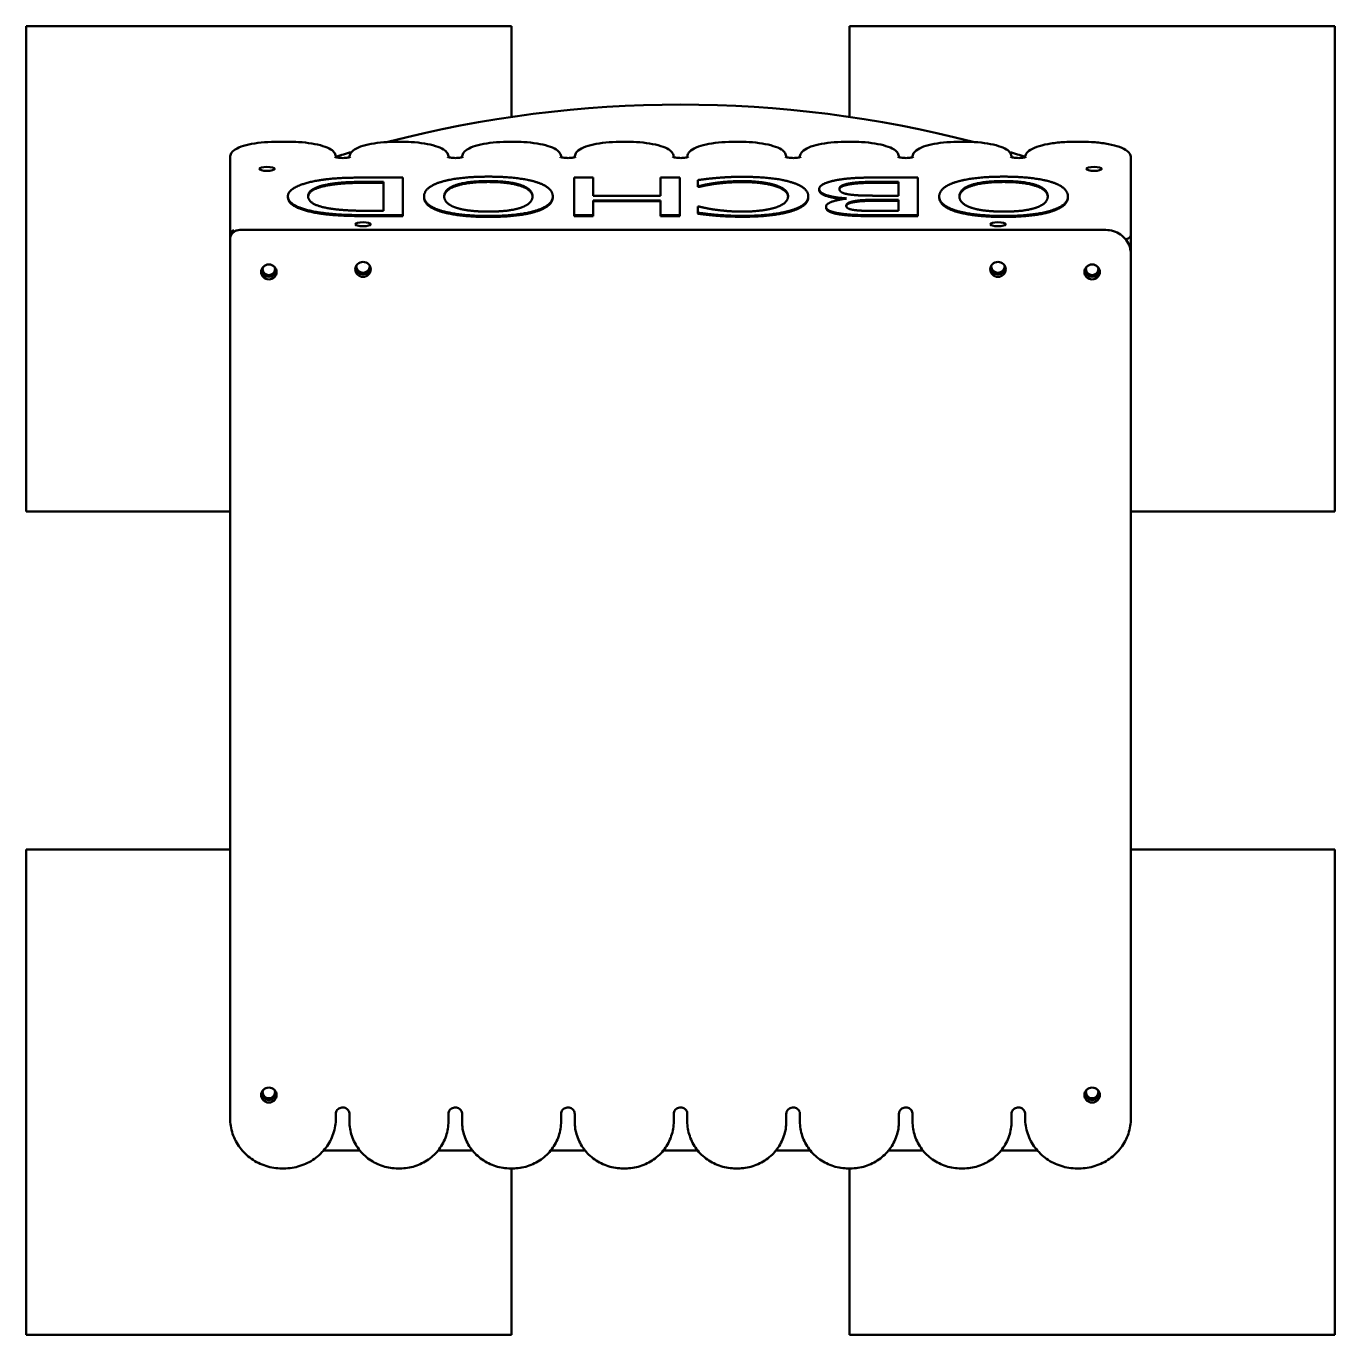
# Model space of a CAD drawing. Header units: millimetres. Extents: x 2296 to 3644, y 1426 to 2774.
import ezdxf

# ---------------------------------------------------------------- set-up
doc = ezdxf.new("R2010")
doc.units = ezdxf.units.MM
doc.header["$LTSCALE"] = 10
doc.layers.add('Viditelná (ISO)', color=7, linetype='Continuous', lineweight=50)

# ---------------------------------------------------------------- blocks, each defined once
blk = doc.blocks.new('VVZ-PD005')
at = {"layer": 'Viditelná (ISO)'}
for p, q in [((0, 0), (500, 0)), ((0, -500), (0, 0)), ((500, 0), (500, -93.5)), ((848, 0), (1348, 0)), ((848, -93.5), (848, 0)), ((1348, 0), (1348, -500)), ((269, -119), (260, -119)), ((385, -119), (383, -119)), ((501, -119), (499, -119)), ((617, -119), (615, -119)), ((733, -119), (731, -119)), ((849, -119), (847, -119)), ((965, -119), (963, -119)), ((1085.5, -119), (1081.5, -119)), ((210, -134.9), (210, -215.1)), ((319, -135), (319, -134.9)), ((333, -134.9), (333, -135)), ((435, -135), (435, -134.9)), ((449, -134.9), (449, -135)), ((551, -135), (551, -134.9)), ((565, -134.9), (565, -135)), ((667, -135), (667, -134.9)), ((681, -134.9), (681, -135)), ((783, -135), (783, -134.9)), ((797, -134.9), (797, -135)), ((899, -135), (899, -134.9)), ((913, -134.9), (913, -135)), ((1015, -135), (1015, -134.9)), ((1138, -212.5), (1138, -135.5)), ((352.8, -160.3), (368, -160.3)), ((368, -161.3), (352.8, -161.3)), ((387.9, -155.9), (353.4, -155.9)), ((368, -160.3), (368, -190.2)), ((387.9, -194.7), (387.9, -155.9)), ((564.3, -155.9), (564.3, -194.7)), ((584.2, -155.9), (564.3, -155.9)), ((584.2, -174.9), (584.2, -155.9)), ((653.3, -155.9), (653.3, -174.9)), ((673.2, -155.9), (653.3, -155.9)), ((673.2, -194.7), (673.2, -155.9)), ((691.8, -158.5), (691.8, -164.7)), ((709.2, -162.5), (709.2, -161.6)), ((918.6, -155.9), (875.6, -155.9)), ((882.5, -160.3), (898.7, -160.3)), ((898.7, -161.2), (882.5, -161.2)), ((898.7, -160.3), (898.7, -174.6)), ((918.6, -194.7), (918.6, -155.9)), ((311.3, -163.9), (311.3, -162.9)), ((653.3, -174.9), (584.2, -174.9)), ((691.8, -164.7), (693.3, -164.7)), ((691.8, -165.6), (691.8, -164.7)), ((693.3, -165.6), (691.8, -165.6)), ((693.3, -165.6), (693.3, -164.7)), ((816.9, -168.8), (816.9, -167.8)), ((848.5, -162.9), (848.5, -161.9)), ((898.7, -174.6), (876.1, -174.6)), ((269.6, -176.2), (269.6, -175.2)), ((409.8, -176.2), (409.8, -175.3)), ((542.4, -176.2), (542.4, -175.3)), ((584.2, -179.5), (653.3, -179.5)), ((584.2, -194.7), (584.2, -179.5)), ((653.3, -180.4), (584.2, -180.4)), ((653.3, -179.5), (653.3, -194.7)), ((691.8, -185.9), (691.8, -192.1)), ((693.4, -185.9), (691.8, -185.9)), ((805.6, -176.2), (805.6, -175.2)), ((823.9, -186.9), (823.9, -185.9)), ((845, -177.4), (845, -177.6)), ((876.1, -178.9), (898.7, -178.9)), ((898.7, -179.9), (876.1, -179.9)), ((898.7, -178.9), (898.7, -190.3)), ((940.5, -176.2), (940.5, -175.3)), ((1073.1, -176.2), (1073.1, -175.3)), ((368, -190.2), (352.8, -190.2)), ((353.8, -194.7), (387.9, -194.7)), ((387.9, -195.7), (353.8, -195.7)), ((387.9, -195.7), (387.9, -194.7)), ((427.8, -191.2), (427.8, -190.2)), ((524.4, -191.2), (524.4, -190.2)), ((564.3, -194.7), (584.2, -194.7)), ((564.3, -195.7), (564.3, -194.7)), ((584.2, -195.7), (564.3, -195.7)), ((584.2, -195.7), (584.2, -194.7)), ((653.3, -194.7), (673.2, -194.7)), ((653.3, -195.7), (653.3, -194.7)), ((673.2, -195.7), (653.3, -195.7)), ((673.2, -195.7), (673.2, -194.7)), ((691.8, -193.1), (691.8, -192.1)), ((711.7, -195.3), (711.7, -194.4)), ((839.5, -194.1), (839.5, -193.1)), ((878.9, -194.7), (918.6, -194.7)), ((918.6, -195.7), (878.9, -195.7)), ((898.7, -190.3), (879.6, -190.3)), ((918.6, -195.7), (918.6, -194.7)), ((958.5, -191.2), (958.5, -190.2)), ((1055.1, -191.2), (1055.1, -190.2)), ((210, -217), (210, -215.1)), ((1112, -209.9), (220, -209.9)), ((1138, -214.4), (1138, -212.5)), ((1138, -223.5), (1138, -214.4)), ((210, -217), (210, -219.7)), ((210, -219.7), (210, -220.2)), ((210, -220.2), (210, -1124.8)), ((1138, -223.5), (1138, -224.7)), ((1138, -235.1), (1138, -224.7)), ((1138, -235.1), (1138, -235.6)), ((1138, -1124.8), (1138, -235.6)), ((210, -500), (0, -500)), ((1348, -500), (1138, -500)), ((0, -848), (210, -848)), ((0, -1348), (0, -848)), ((1138, -848), (1348, -848)), ((1348, -848), (1348, -1348)), ((319, -1124.8), (319, -1120.4)), ((333, -1120.4), (333, -1128.1)), ((435, -1128.1), (435, -1120.4)), ((449, -1120.4), (449, -1128.1)), ((551, -1128.1), (551, -1120.4)), ((565, -1120.4), (565, -1128.1)), ((667, -1128.1), (667, -1120.4)), ((681, -1120.4), (681, -1128.1)), ((783, -1128.1), (783, -1120.4)), ((797, -1120.4), (797, -1128.1)), ((899, -1128.1), (899, -1120.4)), ((913, -1120.4), (913, -1128.1)), ((1015, -1128.1), (1015, -1120.4)), ((1029, -1120.4), (1029, -1124.8)), ((306.5, -1158), (343.6, -1158)), ((424.4, -1158), (459.6, -1158)), ((540.4, -1158), (575.6, -1158)), ((656.4, -1158), (691.6, -1158)), ((772.4, -1158), (807.6, -1158)), ((888.4, -1158), (923.6, -1158)), ((1004.4, -1158), (1041.5, -1158)), ((263.5, -1176.6), (265.5, -1176.6)), ((383, -1176.6), (385, -1176.6)), ((499, -1176.6), (501, -1176.6)), ((500, -1176.6), (500, -1348)), ((615, -1176.6), (617, -1176.6)), ((731, -1176.6), (733, -1176.6)), ((847, -1176.6), (849, -1176.6)), ((848, -1348), (848, -1176.6)), ((963, -1176.6), (965, -1176.6)), ((1082.5, -1176.6), (1084.5, -1176.6)), ((500, -1348), (0, -1348)), ((1348, -1348), (848, -1348))]:
    blk.add_line(p, q, dxfattribs=at)
for start, end in [(75.4548, 104.5452), (106.4055, 107.2079), (72.7892, 73.5945)]:
    blk.add_arc((674, -1280.8), 1200, start, end, dxfattribs=at)
for centre, major_axis, ratio in [((248, -147), (-8, 0), 0.258819), ((1100, -147), (-8, 0), 0.258819), ((347, -204), (-8, 0), 0.258819), ((1001, -204), (-8, 0), 0.258819), ((250, -253.2), (8, 0), 0.965926), ((347, -250.5), (8, 0), 0.965926), ((1001, -250.5), (8, 0), 0.965926), ((1098, -253.2), (8, 0), 0.965926), ((250, -1101), (8, 0), 0.965926), ((1098, -1101), (8, 0), 0.965926)]:
    blk.add_ellipse(centre, major_axis=major_axis, ratio=ratio, dxfattribs=at)
for centre, major_axis, ratio, start_param, end_param in [((214, -214.1), (-3.17, -3.17), 0.767327, 4.057891, 5.628687), ((214, -216), (-3.17, -3.17), 0.767327, 5.628687, 5.895442), ((250, -250.6), (-8, 0), 0.965926, 0.168261, 2.973332), ((250, -250.6), (6.5, 0), 0.965926, 2.710026, 6.714752), ((250, -250.1), (-6.5, 0), 0.965926, 0.041235, 3.100358), ((347, -247.9), (-8, 0), 0.965926, 0.168261, 2.973332), ((347, -247.9), (7, 0), 0.965926, 2.931593, 6.493185), ((347, -247.2), (-7, 0), 0.965926, 0.057449, 3.084143), ((1001, -247.9), (-8, 0), 0.965926, 0.168261, 2.973332), ((1001, -247.9), (7, 0), 0.965926, 2.931593, 6.493185), ((1001, -247.2), (-7, 0), 0.965926, 0.057449, 3.084143), ((1098, -250.6), (-8, 0), 0.965926, 0.168261, 2.973332), ((1098, -250.6), (6.5, 0), 0.965926, 2.710026, 6.714752), ((1098, -250.1), (-6.5, 0), 0.965926, 0.041235, 3.100358), ((250, -1098.4), (-8, 0), 0.965926, 0.168261, 2.973332), ((250, -1098.5), (6.5, 0), 0.965926, 2.690118, 6.73466), ((250, -1097.9), (-6.5, 0), 0.965926, 0.041235, 3.100358), ((1098, -1098.4), (-8, 0), 0.965926, 0.168261, 2.973332), ((1098, -1098.5), (6.5, 0), 0.965926, 2.690118, 6.73466), ((1098, -1097.9), (-6.5, 0), 0.965926, 0.041235, 3.100358)]:
    blk.add_ellipse(centre, major_axis=major_axis, ratio=ratio, start_param=start_param, end_param=end_param, dxfattribs=at)
for points, degree, knots in [([(260, -119), (255.1, -119), (250.1, -119.2), (240.8, -120), (236.3, -120.5), (228.2, -122.1), (224.5, -123), (218.3, -125.2), (215.8, -126.4), (212.7, -128.9), (211.8, -129.8), (210.5, -132), (210, -133.4), (210, -134.9)], 3, [4.712389, 4.712389, 4.712389, 4.712389, 5.026548, 5.026548, 5.340708, 5.340708, 5.654867, 5.654867, 5.969026, 5.969026, 6.126106, 6.126106, 6.283185, 6.283185, 6.283185, 6.283185]), ([(319, -134.9), (319, -133.4), (318.5, -132), (316.9, -129.3), (315.5, -128.1), (311.7, -125.6), (308.9, -124.5), (302.3, -122.4), (298.4, -121.5), (290, -120.2), (285.4, -119.7), (276.8, -119.1), (272.9, -119), (269, -119)], 3, [3.141593, 3.141593, 3.141593, 3.141593, 3.299548, 3.299548, 3.5207, 3.5207, 3.834859, 3.834859, 4.149018, 4.149018, 4.463177, 4.463177, 4.712389, 4.712389, 4.712389, 4.712389]), ([(383, -119), (378.1, -119), (373.1, -119.2), (363.8, -120), (359.3, -120.5), (351.2, -122.1), (347.5, -123), (341.3, -125.2), (338.8, -126.4), (335.7, -128.9), (334.8, -129.8), (333.5, -132), (333, -133.4), (333, -134.9)], 3, [4.712389, 4.712389, 4.712389, 4.712389, 5.026548, 5.026548, 5.340708, 5.340708, 5.654867, 5.654867, 5.969026, 5.969026, 6.126106, 6.126106, 6.283185, 6.283185, 6.283185, 6.283185]), ([(435, -134.9), (435, -133.4), (434.5, -132), (432.9, -129.3), (431.5, -128.1), (427.7, -125.6), (424.9, -124.5), (418.3, -122.4), (414.4, -121.5), (406, -120.2), (401.4, -119.7), (392.8, -119.1), (388.9, -119), (385, -119)], 3, [3.141593, 3.141593, 3.141593, 3.141593, 3.299548, 3.299548, 3.5207, 3.5207, 3.834859, 3.834859, 4.149018, 4.149018, 4.463177, 4.463177, 4.712389, 4.712389, 4.712389, 4.712389]), ([(499, -119), (494.1, -119), (489.1, -119.2), (479.8, -120), (475.3, -120.5), (467.2, -122.1), (463.5, -123), (457.3, -125.2), (454.8, -126.4), (451.7, -128.9), (450.8, -129.8), (449.5, -132), (449, -133.4), (449, -134.9)], 3, [4.712389, 4.712389, 4.712389, 4.712389, 5.026548, 5.026548, 5.340708, 5.340708, 5.654867, 5.654867, 5.969026, 5.969026, 6.126106, 6.126106, 6.283185, 6.283185, 6.283185, 6.283185]), ([(551, -134.9), (551, -133.4), (550.5, -132), (548.9, -129.3), (547.5, -128.1), (543.7, -125.6), (540.9, -124.5), (534.3, -122.4), (530.4, -121.5), (522, -120.2), (517.4, -119.7), (508.8, -119.1), (504.9, -119), (501, -119)], 3, [3.141593, 3.141593, 3.141593, 3.141593, 3.299548, 3.299548, 3.5207, 3.5207, 3.834859, 3.834859, 4.149018, 4.149018, 4.463177, 4.463177, 4.712389, 4.712389, 4.712389, 4.712389]), ([(615, -119), (610.1, -119), (605.1, -119.2), (595.8, -120), (591.3, -120.5), (583.2, -122.1), (579.5, -123), (573.3, -125.2), (570.8, -126.4), (567.7, -128.9), (566.8, -129.8), (565.5, -132), (565, -133.4), (565, -134.9)], 3, [4.712389, 4.712389, 4.712389, 4.712389, 5.026548, 5.026548, 5.340708, 5.340708, 5.654867, 5.654867, 5.969026, 5.969026, 6.126106, 6.126106, 6.283185, 6.283185, 6.283185, 6.283185]), ([(667, -134.9), (667, -133.4), (666.5, -132), (664.9, -129.3), (663.5, -128.1), (659.7, -125.6), (656.9, -124.5), (650.3, -122.4), (646.4, -121.5), (638, -120.2), (633.4, -119.7), (624.8, -119.1), (620.9, -119), (617, -119)], 3, [3.141593, 3.141593, 3.141593, 3.141593, 3.299548, 3.299548, 3.5207, 3.5207, 3.834859, 3.834859, 4.149018, 4.149018, 4.463177, 4.463177, 4.712389, 4.712389, 4.712389, 4.712389]), ([(731, -119), (726.1, -119), (721.1, -119.2), (711.8, -120), (707.3, -120.5), (699.2, -122.1), (695.5, -123), (689.3, -125.2), (686.8, -126.4), (683.7, -128.9), (682.8, -129.8), (681.5, -132), (681, -133.4), (681, -134.9)], 3, [4.712389, 4.712389, 4.712389, 4.712389, 5.026548, 5.026548, 5.340708, 5.340708, 5.654867, 5.654867, 5.969026, 5.969026, 6.126106, 6.126106, 6.283185, 6.283185, 6.283185, 6.283185]), ([(783, -134.9), (783, -133.4), (782.5, -132), (780.9, -129.3), (779.5, -128.1), (775.7, -125.6), (772.9, -124.5), (766.3, -122.4), (762.4, -121.5), (754, -120.2), (749.4, -119.7), (740.8, -119.1), (736.9, -119), (733, -119)], 3, [3.141593, 3.141593, 3.141593, 3.141593, 3.299548, 3.299548, 3.5207, 3.5207, 3.834859, 3.834859, 4.149018, 4.149018, 4.463177, 4.463177, 4.712389, 4.712389, 4.712389, 4.712389]), ([(847, -119), (842.1, -119), (837.1, -119.2), (827.8, -120), (823.3, -120.5), (815.2, -122.1), (811.5, -123), (805.3, -125.2), (802.8, -126.4), (799.7, -128.9), (798.8, -129.8), (797.5, -132), (797, -133.4), (797, -134.9)], 3, [4.712389, 4.712389, 4.712389, 4.712389, 5.026548, 5.026548, 5.340708, 5.340708, 5.654867, 5.654867, 5.969026, 5.969026, 6.126106, 6.126106, 6.283185, 6.283185, 6.283185, 6.283185]), ([(899, -134.9), (899, -133.4), (898.5, -132), (896.9, -129.3), (895.5, -128.1), (891.7, -125.6), (888.9, -124.5), (882.3, -122.4), (878.4, -121.5), (870, -120.2), (865.4, -119.7), (856.8, -119.1), (852.9, -119), (849, -119)], 3, [3.141593, 3.141593, 3.141593, 3.141593, 3.299548, 3.299548, 3.5207, 3.5207, 3.834859, 3.834859, 4.149018, 4.149018, 4.463177, 4.463177, 4.712389, 4.712389, 4.712389, 4.712389]), ([(963, -119), (958.1, -119), (953.1, -119.2), (943.8, -120), (939.3, -120.5), (931.2, -122.1), (927.5, -123), (921.3, -125.2), (918.8, -126.4), (915.7, -128.9), (914.8, -129.8), (913.5, -132), (913, -133.4), (913, -134.9)], 3, [4.712389, 4.712389, 4.712389, 4.712389, 5.026548, 5.026548, 5.340708, 5.340708, 5.654867, 5.654867, 5.969026, 5.969026, 6.126106, 6.126106, 6.283185, 6.283185, 6.283185, 6.283185]), ([(1015, -134.9), (1015, -133.4), (1014.5, -132), (1012.9, -129.3), (1011.5, -128.1), (1007.7, -125.6), (1004.9, -124.5), (998.3, -122.4), (994.4, -121.5), (986, -120.2), (981.4, -119.7), (972.8, -119.1), (968.9, -119), (965, -119)], 3, [3.141593, 3.141593, 3.141593, 3.141593, 3.299548, 3.299548, 3.5207, 3.5207, 3.834859, 3.834859, 4.149018, 4.149018, 4.463177, 4.463177, 4.712389, 4.712389, 4.712389, 4.712389]), ([(1081.5, -119), (1076.3, -119), (1071.1, -119.2), (1061.2, -120), (1056.5, -120.6), (1048, -122.2), (1044.2, -123.2), (1037.7, -125.5), (1035, -126.8), (1031.8, -129.4), (1030.9, -130.3), (1029.6, -132.5), (1029.1, -133.7), (1029, -135)], 3, [4.712389, 4.712389, 4.712389, 4.712389, 5.026548, 5.026548, 5.340708, 5.340708, 5.654867, 5.654867, 5.969026, 5.969026, 6.126106, 6.126106, 6.265277, 6.265277, 6.265277, 6.265277]), ([(1138, -135.5), (1138, -134), (1137.5, -132.6), (1135.7, -129.7), (1134.2, -128.5), (1130.1, -125.9), (1127.1, -124.6), (1120.1, -122.5), (1116.1, -121.6), (1107.1, -120.2), (1102.3, -119.6), (1093.4, -119.1), (1089.4, -119), (1085.5, -119)], 3, [3.141593, 3.141593, 3.141593, 3.141593, 3.302997, 3.302997, 3.531474, 3.531474, 3.845634, 3.845634, 4.159793, 4.159793, 4.473952, 4.473952, 4.712389, 4.712389, 4.712389, 4.712389]), ([(334, -134.6), (334, -134.6), (334, -134.6), (334, -134.7), (333.9, -134.7), (333.6, -134.8), (333.3, -134.9), (332.5, -135.2), (332, -135.3), (330.7, -135.5), (329.9, -135.6), (328.2, -135.7), (327.3, -135.8), (325.4, -135.8), (324.4, -135.8), (322.6, -135.6), (321.7, -135.5), (320.2, -135.3), (319.6, -135.2), (318.6, -134.9), (318.3, -134.8), (318, -134.7), (318, -134.6), (318, -134.6)], 3, [3.539244, 3.539244, 3.539244, 3.539244, 3.575944, 3.575944, 3.71583, 3.71583, 3.898205, 3.898205, 4.127549, 4.127549, 4.392921, 4.392921, 4.677913, 4.677913, 4.969481, 4.969481, 5.256923, 5.256923, 5.52648, 5.52648, 5.755844, 5.755844, 5.885534, 5.885534, 5.885534, 5.885534]), ([(450, -134.6), (450, -134.6), (450, -134.6), (450, -134.7), (449.9, -134.7), (449.6, -134.8), (449.3, -134.9), (448.5, -135.2), (448, -135.3), (446.7, -135.5), (445.9, -135.6), (444.2, -135.7), (443.3, -135.8), (441.4, -135.8), (440.4, -135.8), (438.6, -135.6), (437.7, -135.5), (436.2, -135.3), (435.6, -135.2), (434.6, -134.9), (434.3, -134.8), (434, -134.7), (434, -134.6), (434, -134.6)], 3, [3.539244, 3.539244, 3.539244, 3.539244, 3.575944, 3.575944, 3.71583, 3.71583, 3.898205, 3.898205, 4.127549, 4.127549, 4.392921, 4.392921, 4.677913, 4.677913, 4.969481, 4.969481, 5.256923, 5.256923, 5.52648, 5.52648, 5.755844, 5.755844, 5.885534, 5.885534, 5.885534, 5.885534]), ([(566, -134.6), (566, -134.6), (566, -134.6), (566, -134.7), (565.9, -134.7), (565.6, -134.8), (565.3, -134.9), (564.5, -135.2), (564, -135.3), (562.7, -135.5), (561.9, -135.6), (560.2, -135.7), (559.3, -135.8), (557.4, -135.8), (556.4, -135.8), (554.6, -135.6), (553.7, -135.5), (552.2, -135.3), (551.6, -135.2), (550.6, -134.9), (550.3, -134.8), (550, -134.7), (550, -134.6), (550, -134.6)], 3, [3.539244, 3.539244, 3.539244, 3.539244, 3.575944, 3.575944, 3.71583, 3.71583, 3.898205, 3.898205, 4.127549, 4.127549, 4.392921, 4.392921, 4.677913, 4.677913, 4.969481, 4.969481, 5.256923, 5.256923, 5.52648, 5.52648, 5.755844, 5.755844, 5.885534, 5.885534, 5.885534, 5.885534]), ([(682, -134.6), (682, -134.6), (682, -134.6), (682, -134.7), (681.9, -134.7), (681.6, -134.8), (681.3, -134.9), (680.5, -135.2), (680, -135.3), (678.7, -135.5), (677.9, -135.6), (676.2, -135.7), (675.3, -135.8), (673.4, -135.8), (672.4, -135.8), (670.6, -135.6), (669.7, -135.5), (668.2, -135.3), (667.6, -135.2), (666.6, -134.9), (666.3, -134.8), (666, -134.7), (666, -134.6), (666, -134.6)], 3, [3.539244, 3.539244, 3.539244, 3.539244, 3.575944, 3.575944, 3.71583, 3.71583, 3.898205, 3.898205, 4.127549, 4.127549, 4.392921, 4.392921, 4.677913, 4.677913, 4.969481, 4.969481, 5.256923, 5.256923, 5.52648, 5.52648, 5.755844, 5.755844, 5.885534, 5.885534, 5.885534, 5.885534]), ([(798, -134.6), (798, -134.6), (798, -134.6), (798, -134.7), (797.9, -134.7), (797.6, -134.8), (797.3, -134.9), (796.5, -135.2), (796, -135.3), (794.7, -135.5), (793.9, -135.6), (792.2, -135.7), (791.3, -135.8), (789.4, -135.8), (788.4, -135.8), (786.6, -135.6), (785.7, -135.5), (784.2, -135.3), (783.6, -135.2), (782.6, -134.9), (782.3, -134.8), (782, -134.7), (782, -134.6), (782, -134.6)], 3, [3.539244, 3.539244, 3.539244, 3.539244, 3.575944, 3.575944, 3.71583, 3.71583, 3.898205, 3.898205, 4.127549, 4.127549, 4.392921, 4.392921, 4.677913, 4.677913, 4.969481, 4.969481, 5.256923, 5.256923, 5.52648, 5.52648, 5.755844, 5.755844, 5.885534, 5.885534, 5.885534, 5.885534]), ([(914, -134.6), (914, -134.6), (914, -134.6), (914, -134.7), (913.9, -134.7), (913.6, -134.8), (913.3, -134.9), (912.5, -135.2), (912, -135.3), (910.7, -135.5), (909.9, -135.6), (908.2, -135.7), (907.3, -135.8), (905.4, -135.8), (904.4, -135.8), (902.6, -135.6), (901.7, -135.5), (900.2, -135.3), (899.6, -135.2), (898.6, -134.9), (898.3, -134.8), (898, -134.7), (898, -134.6), (898, -134.6)], 3, [3.539244, 3.539244, 3.539244, 3.539244, 3.575944, 3.575944, 3.71583, 3.71583, 3.898205, 3.898205, 4.127549, 4.127549, 4.392921, 4.392921, 4.677913, 4.677913, 4.969481, 4.969481, 5.256923, 5.256923, 5.52648, 5.52648, 5.755844, 5.755844, 5.885534, 5.885534, 5.885534, 5.885534]), ([(1030, -134.6), (1030, -134.6), (1030, -134.6), (1030, -134.7), (1029.9, -134.7), (1029.6, -134.8), (1029.3, -134.9), (1028.5, -135.2), (1028, -135.3), (1026.7, -135.5), (1025.9, -135.6), (1024.2, -135.7), (1023.3, -135.8), (1021.4, -135.8), (1020.4, -135.8), (1018.6, -135.6), (1017.7, -135.5), (1016.2, -135.3), (1015.6, -135.2), (1014.6, -134.9), (1014.3, -134.8), (1014, -134.7), (1014, -134.6), (1014, -134.6)], 3, [3.539244, 3.539244, 3.539244, 3.539244, 3.575944, 3.575944, 3.71583, 3.71583, 3.898205, 3.898205, 4.127549, 4.127549, 4.392921, 4.392921, 4.677913, 4.677913, 4.969481, 4.969481, 5.256923, 5.256923, 5.52648, 5.52648, 5.755844, 5.755844, 5.885534, 5.885534, 5.885534, 5.885534]), ([(476.1, -160.5), (455.3, -160.5), (431, -168.5), (430.6, -175.8)], 2, [0, 0, 0, 1, 1.967901, 1.967901, 1.967901]), ([(521.6, -175.8), (521.2, -168.5), (496.8, -160.5), (476.1, -160.5)], 2, [0.032165, 0.032165, 0.032165, 1, 2, 2, 2]), ([(1006.8, -160.5), (986, -160.5), (961.7, -168.5), (961.3, -175.8)], 2, [0, 0, 0, 1, 1.967901, 1.967901, 1.967901]), ([(1052.3, -175.8), (1051.9, -168.5), (1027.6, -160.5), (1006.8, -160.5)], 2, [0.032165, 0.032165, 0.032165, 1, 2, 2, 2]), ([(311.3, -163.9), (300.9, -165.7), (290.7, -171.6), (290.5, -175.8)], 2, [0, 0, 0, 1, 1.944669, 1.944669, 1.944669]), ([(784.8, -175.7), (784.6, -172), (777.4, -166.5), (770.9, -164.5)], 2, [0.062108, 0.062108, 0.062108, 1, 2, 2, 2]), ([(841.4, -178.1), (830.6, -177.1), (816.9, -172.5), (816.9, -168.8)], 2, [0.136157, 0.136157, 0.136157, 1, 2, 2, 2]), ([(848.5, -162.9), (842.9, -163.9), (838, -166.3), (837.7, -168.1)], 2, [0, 0, 0, 1, 1.886016, 1.886016, 1.886016]), ([(853.1, -181.2), (848.5, -181.9), (845, -184.2), (844.8, -185.6)], 2, [0, 0, 0, 1, 1.847049, 1.847049, 1.847049]), ([(220, -209.9), (219, -209.9), (217.9, -210), (216, -210.6), (215, -211.1), (213.3, -212.3), (212.6, -213), (211.3, -214.7), (210.8, -215.6), (210.2, -217.6), (210, -218.6), (210, -219.7)], 3, [1.570796, 1.570796, 1.570796, 1.570796, 1.884956, 1.884956, 2.199115, 2.199115, 2.513274, 2.513274, 2.827433, 2.827433, 3.141593, 3.141593, 3.141593, 3.141593]), ([(1138, -235.1), (1138, -232.5), (1137.6, -229.8), (1135.9, -224.7), (1134.6, -222.4), (1131.4, -218.1), (1129.4, -216.2), (1125, -213.1), (1122.6, -211.9), (1117.4, -210.3), (1114.7, -209.9), (1112, -209.9)], 3, [0, 0, 0, 0, 0.314159, 0.314159, 0.628319, 0.628319, 0.942478, 0.942478, 1.256637, 1.256637, 1.570796, 1.570796, 1.570796, 1.570796]), ([(1132.5, -219.6), (1133.1, -219.5), (1133.6, -219.3), (1134.8, -218.9), (1135.5, -218.6), (1136.4, -217.9), (1136.7, -217.7), (1137.3, -217), (1137.6, -216.4), (1137.9, -215.3), (1138, -214.9), (1138, -214.4)], 3, [2.2368422, 2.2368422, 2.2368422, 2.2368422, 2.5132741, 2.5132741, 2.8274334, 2.8274334, 2.9258445, 2.9258445, 3.0637679, 3.0637679, 3.1415927, 3.1415927, 3.1415927, 3.1415927]), ([(319, -1120.4), (319, -1119.7), (319.1, -1119), (319.6, -1117.6), (320, -1116.9), (320.9, -1115.8), (321.5, -1115.3), (322.7, -1114.5), (323.4, -1114.2), (324.8, -1113.9), (325.6, -1113.8), (327, -1113.8), (327.8, -1114), (329.1, -1114.5), (329.8, -1114.8), (330.9, -1115.7), (331.4, -1116.2), (332.2, -1117.3), (332.6, -1118), (332.9, -1119.2), (333, -1119.8), (333, -1120.4)], 3, [3.141593, 3.141593, 3.141593, 3.141593, 3.479172, 3.479172, 3.811942, 3.811942, 4.134412, 4.134412, 4.44759, 4.44759, 4.755259, 4.755259, 5.061497, 5.061497, 5.370253, 5.370253, 5.685449, 5.685449, 6.010285, 6.010285, 6.283185, 6.283185, 6.283185, 6.283185]), ([(435, -1120.4), (435, -1119.7), (435.1, -1119), (435.6, -1117.6), (436, -1116.9), (436.9, -1115.8), (437.5, -1115.3), (438.7, -1114.5), (439.4, -1114.2), (440.8, -1113.9), (441.6, -1113.8), (443, -1113.8), (443.8, -1114), (445.1, -1114.5), (445.8, -1114.8), (446.9, -1115.7), (447.4, -1116.2), (448.2, -1117.3), (448.6, -1118), (448.9, -1119.2), (449, -1119.8), (449, -1120.4)], 3, [3.141593, 3.141593, 3.141593, 3.141593, 3.479172, 3.479172, 3.811942, 3.811942, 4.134412, 4.134412, 4.44759, 4.44759, 4.755259, 4.755259, 5.061497, 5.061497, 5.370253, 5.370253, 5.685449, 5.685449, 6.010285, 6.010285, 6.283185, 6.283185, 6.283185, 6.283185]), ([(551, -1120.4), (551, -1119.7), (551.1, -1119), (551.6, -1117.6), (552, -1116.9), (552.9, -1115.8), (553.5, -1115.3), (554.7, -1114.5), (555.4, -1114.2), (556.8, -1113.9), (557.6, -1113.8), (559, -1113.8), (559.8, -1114), (561.1, -1114.5), (561.8, -1114.8), (562.9, -1115.7), (563.4, -1116.2), (564.2, -1117.3), (564.6, -1118), (564.9, -1119.2), (565, -1119.8), (565, -1120.4)], 3, [3.141593, 3.141593, 3.141593, 3.141593, 3.479172, 3.479172, 3.811942, 3.811942, 4.134412, 4.134412, 4.44759, 4.44759, 4.755259, 4.755259, 5.061497, 5.061497, 5.370253, 5.370253, 5.685449, 5.685449, 6.010285, 6.010285, 6.283185, 6.283185, 6.283185, 6.283185]), ([(667, -1120.4), (667, -1119.7), (667.1, -1119), (667.6, -1117.6), (668, -1116.9), (668.9, -1115.8), (669.5, -1115.3), (670.7, -1114.5), (671.4, -1114.2), (672.8, -1113.9), (673.6, -1113.8), (675, -1113.8), (675.8, -1114), (677.1, -1114.5), (677.8, -1114.8), (678.9, -1115.7), (679.4, -1116.2), (680.2, -1117.3), (680.6, -1118), (680.9, -1119.2), (681, -1119.8), (681, -1120.4)], 3, [3.141593, 3.141593, 3.141593, 3.141593, 3.479172, 3.479172, 3.811942, 3.811942, 4.134412, 4.134412, 4.44759, 4.44759, 4.755259, 4.755259, 5.061497, 5.061497, 5.370253, 5.370253, 5.685449, 5.685449, 6.010285, 6.010285, 6.283185, 6.283185, 6.283185, 6.283185]), ([(783, -1120.4), (783, -1119.7), (783.1, -1119), (783.6, -1117.6), (784, -1116.9), (784.9, -1115.8), (785.5, -1115.3), (786.7, -1114.5), (787.4, -1114.2), (788.8, -1113.9), (789.6, -1113.8), (791, -1113.8), (791.8, -1114), (793.1, -1114.5), (793.8, -1114.8), (794.9, -1115.7), (795.4, -1116.2), (796.2, -1117.3), (796.6, -1118), (796.9, -1119.2), (797, -1119.8), (797, -1120.4)], 3, [3.141593, 3.141593, 3.141593, 3.141593, 3.479172, 3.479172, 3.811942, 3.811942, 4.134412, 4.134412, 4.44759, 4.44759, 4.755259, 4.755259, 5.061497, 5.061497, 5.370253, 5.370253, 5.685449, 5.685449, 6.010285, 6.010285, 6.283185, 6.283185, 6.283185, 6.283185]), ([(899, -1120.4), (899, -1119.7), (899.1, -1119), (899.6, -1117.6), (900, -1116.9), (900.9, -1115.8), (901.5, -1115.3), (902.7, -1114.5), (903.4, -1114.2), (904.8, -1113.9), (905.6, -1113.8), (907, -1113.8), (907.8, -1114), (909.1, -1114.5), (909.8, -1114.8), (910.9, -1115.7), (911.4, -1116.2), (912.2, -1117.3), (912.6, -1118), (912.9, -1119.2), (913, -1119.8), (913, -1120.4)], 3, [3.141593, 3.141593, 3.141593, 3.141593, 3.479172, 3.479172, 3.811942, 3.811942, 4.134412, 4.134412, 4.44759, 4.44759, 4.755259, 4.755259, 5.061497, 5.061497, 5.370253, 5.370253, 5.685449, 5.685449, 6.010285, 6.010285, 6.283185, 6.283185, 6.283185, 6.283185]), ([(1015, -1120.4), (1015, -1119.7), (1015.1, -1119), (1015.6, -1117.6), (1016, -1116.9), (1016.9, -1115.8), (1017.5, -1115.3), (1018.7, -1114.5), (1019.4, -1114.2), (1020.8, -1113.9), (1021.6, -1113.8), (1023, -1113.8), (1023.8, -1114), (1025.1, -1114.5), (1025.8, -1114.8), (1026.9, -1115.7), (1027.4, -1116.2), (1028.2, -1117.3), (1028.6, -1118), (1028.9, -1119.2), (1029, -1119.8), (1029, -1120.4)], 3, [3.141593, 3.141593, 3.141593, 3.141593, 3.479172, 3.479172, 3.811942, 3.811942, 4.134412, 4.134412, 4.44759, 4.44759, 4.755259, 4.755259, 5.061497, 5.061497, 5.370253, 5.370253, 5.685449, 5.685449, 6.010285, 6.010285, 6.283185, 6.283185, 6.283185, 6.283185]), ([(210, -1124.8), (210, -1130.2), (210.9, -1135.6), (214.4, -1146), (217, -1150.9), (223.6, -1159.7), (227.6, -1163.5), (236.6, -1169.9), (241.7, -1172.4), (252.3, -1175.7), (257.9, -1176.6), (263.5, -1176.6)], 3, [3.141593, 3.141593, 3.141593, 3.141593, 3.455752, 3.455752, 3.769911, 3.769911, 4.08407, 4.08407, 4.39823, 4.39823, 4.712389, 4.712389, 4.712389, 4.712389]), ([(265.5, -1176.6), (271.1, -1176.6), (276.7, -1175.7), (287.3, -1172.4), (292.4, -1169.9), (301.4, -1163.5), (305.4, -1159.7), (312, -1150.9), (314.6, -1146), (318.1, -1135.6), (319, -1130.2), (319, -1124.8)], 3, [4.712389, 4.712389, 4.712389, 4.712389, 5.026548, 5.026548, 5.340708, 5.340708, 5.654867, 5.654867, 5.969026, 5.969026, 6.283185, 6.283185, 6.283185, 6.283185]), ([(333, -1128.1), (333, -1133.2), (333.8, -1138.3), (337.1, -1148), (339.5, -1152.6), (345.7, -1160.8), (349.4, -1164.4), (357.9, -1170.3), (362.6, -1172.7), (372.6, -1175.8), (377.8, -1176.6), (383, -1176.6)], 3, [3.141593, 3.141593, 3.141593, 3.141593, 3.455752, 3.455752, 3.769911, 3.769911, 4.08407, 4.08407, 4.39823, 4.39823, 4.712389, 4.712389, 4.712389, 4.712389]), ([(385, -1176.6), (390.2, -1176.6), (395.4, -1175.8), (405.4, -1172.7), (410.1, -1170.3), (418.6, -1164.4), (422.3, -1160.8), (428.5, -1152.6), (430.9, -1148), (434.2, -1138.3), (435, -1133.2), (435, -1128.1)], 3, [4.712389, 4.712389, 4.712389, 4.712389, 5.026548, 5.026548, 5.340708, 5.340708, 5.654867, 5.654867, 5.969026, 5.969026, 6.283185, 6.283185, 6.283185, 6.283185]), ([(449, -1128.1), (449, -1133.2), (449.8, -1138.3), (453.1, -1148), (455.5, -1152.6), (461.7, -1160.8), (465.4, -1164.4), (473.9, -1170.3), (478.6, -1172.7), (488.6, -1175.8), (493.8, -1176.6), (499, -1176.6)], 3, [3.141593, 3.141593, 3.141593, 3.141593, 3.455752, 3.455752, 3.769911, 3.769911, 4.08407, 4.08407, 4.39823, 4.39823, 4.712389, 4.712389, 4.712389, 4.712389]), ([(501, -1176.6), (506.2, -1176.6), (511.4, -1175.8), (521.4, -1172.7), (526.1, -1170.3), (534.6, -1164.4), (538.3, -1160.8), (544.5, -1152.6), (546.9, -1148), (550.2, -1138.3), (551, -1133.2), (551, -1128.1)], 3, [4.712389, 4.712389, 4.712389, 4.712389, 5.026548, 5.026548, 5.340708, 5.340708, 5.654867, 5.654867, 5.969026, 5.969026, 6.283185, 6.283185, 6.283185, 6.283185]), ([(565, -1128.1), (565, -1133.2), (565.8, -1138.3), (569.1, -1148), (571.5, -1152.6), (577.7, -1160.8), (581.4, -1164.4), (589.9, -1170.3), (594.6, -1172.7), (604.6, -1175.8), (609.8, -1176.6), (615, -1176.6)], 3, [3.141593, 3.141593, 3.141593, 3.141593, 3.455752, 3.455752, 3.769911, 3.769911, 4.08407, 4.08407, 4.39823, 4.39823, 4.712389, 4.712389, 4.712389, 4.712389]), ([(617, -1176.6), (622.2, -1176.6), (627.4, -1175.8), (637.4, -1172.7), (642.1, -1170.3), (650.6, -1164.4), (654.3, -1160.8), (660.5, -1152.6), (662.9, -1148), (666.2, -1138.3), (667, -1133.2), (667, -1128.1)], 3, [4.712389, 4.712389, 4.712389, 4.712389, 5.026548, 5.026548, 5.340708, 5.340708, 5.654867, 5.654867, 5.969026, 5.969026, 6.283185, 6.283185, 6.283185, 6.283185]), ([(681, -1128.1), (681, -1133.2), (681.8, -1138.3), (685.1, -1148), (687.5, -1152.6), (693.7, -1160.8), (697.4, -1164.4), (705.9, -1170.3), (710.6, -1172.7), (720.6, -1175.8), (725.8, -1176.6), (731, -1176.6)], 3, [3.141593, 3.141593, 3.141593, 3.141593, 3.455752, 3.455752, 3.769911, 3.769911, 4.08407, 4.08407, 4.39823, 4.39823, 4.712389, 4.712389, 4.712389, 4.712389]), ([(733, -1176.6), (738.2, -1176.6), (743.4, -1175.8), (753.4, -1172.7), (758.1, -1170.3), (766.6, -1164.4), (770.3, -1160.8), (776.5, -1152.6), (778.9, -1148), (782.2, -1138.3), (783, -1133.2), (783, -1128.1)], 3, [4.712389, 4.712389, 4.712389, 4.712389, 5.026548, 5.026548, 5.340708, 5.340708, 5.654867, 5.654867, 5.969026, 5.969026, 6.283185, 6.283185, 6.283185, 6.283185]), ([(797, -1128.1), (797, -1133.2), (797.8, -1138.3), (801.1, -1148), (803.5, -1152.6), (809.7, -1160.8), (813.4, -1164.4), (821.9, -1170.3), (826.6, -1172.7), (836.6, -1175.8), (841.8, -1176.6), (847, -1176.6)], 3, [3.141593, 3.141593, 3.141593, 3.141593, 3.455752, 3.455752, 3.769911, 3.769911, 4.08407, 4.08407, 4.39823, 4.39823, 4.712389, 4.712389, 4.712389, 4.712389]), ([(849, -1176.6), (854.2, -1176.6), (859.4, -1175.8), (869.4, -1172.7), (874.1, -1170.3), (882.6, -1164.4), (886.3, -1160.8), (892.5, -1152.6), (894.9, -1148), (898.2, -1138.3), (899, -1133.2), (899, -1128.1)], 3, [4.712389, 4.712389, 4.712389, 4.712389, 5.026548, 5.026548, 5.340708, 5.340708, 5.654867, 5.654867, 5.969026, 5.969026, 6.283185, 6.283185, 6.283185, 6.283185]), ([(913, -1128.1), (913, -1133.2), (913.8, -1138.3), (917.1, -1148), (919.5, -1152.6), (925.7, -1160.8), (929.4, -1164.4), (937.9, -1170.3), (942.6, -1172.7), (952.6, -1175.8), (957.8, -1176.6), (963, -1176.6)], 3, [3.141593, 3.141593, 3.141593, 3.141593, 3.455752, 3.455752, 3.769911, 3.769911, 4.08407, 4.08407, 4.39823, 4.39823, 4.712389, 4.712389, 4.712389, 4.712389]), ([(965, -1176.6), (970.2, -1176.6), (975.4, -1175.8), (985.4, -1172.7), (990.1, -1170.3), (998.6, -1164.4), (1002.3, -1160.8), (1008.5, -1152.6), (1010.9, -1148), (1014.2, -1138.3), (1015, -1133.2), (1015, -1128.1)], 3, [4.712389, 4.712389, 4.712389, 4.712389, 5.026548, 5.026548, 5.340708, 5.340708, 5.654867, 5.654867, 5.969026, 5.969026, 6.283185, 6.283185, 6.283185, 6.283185]), ([(1029, -1124.8), (1029, -1130.2), (1029.9, -1135.6), (1033.4, -1146), (1036, -1150.9), (1042.6, -1159.7), (1046.6, -1163.5), (1055.6, -1169.9), (1060.7, -1172.4), (1071.3, -1175.7), (1076.9, -1176.6), (1082.5, -1176.6)], 3, [3.141593, 3.141593, 3.141593, 3.141593, 3.455752, 3.455752, 3.769911, 3.769911, 4.08407, 4.08407, 4.39823, 4.39823, 4.712389, 4.712389, 4.712389, 4.712389]), ([(1084.5, -1176.6), (1090.1, -1176.6), (1095.7, -1175.7), (1106.3, -1172.4), (1111.4, -1169.9), (1120.4, -1163.5), (1124.4, -1159.7), (1131, -1150.9), (1133.6, -1146), (1137.1, -1135.6), (1138, -1130.2), (1138, -1124.8)], 3, [4.712389, 4.712389, 4.712389, 4.712389, 5.026548, 5.026548, 5.340708, 5.340708, 5.654867, 5.654867, 5.969026, 5.969026, 6.283185, 6.283185, 6.283185, 6.283185])]:
    blk.add_open_spline(points, degree=degree, knots=knots, dxfattribs=at)
for points in [[(300.3, -159), (286.3, -161.4), (269.6, -169.9), (269.6, -175.2)], [(353.4, -155.9), (335.2, -155.9), (311.7, -157.1), (300.3, -159)], [(311.3, -162.9), (319.5, -161.4), (339.5, -160.3), (352.8, -160.3)], [(352.8, -161.3), (339.5, -161.3), (319.5, -162.4), (311.3, -163.9)], [(427.8, -160.3), (419, -162.9), (409.8, -170.6), (409.8, -175.3)], [(476.2, -155), (461.5, -155), (437, -157.6), (427.8, -160.3)], [(430.6, -175.3), (430.6, -167.6), (455.3, -159.5), (476.1, -159.5)], [(476.1, -159.5), (496.8, -159.5), (521.6, -167.6), (521.6, -175.3)], [(524.6, -160.3), (515.7, -157.7), (491.4, -155), (476.2, -155)], [(542.4, -175.3), (542.4, -170.5), (533.2, -162.9), (524.6, -160.3)], [(711.7, -156.3), (705.5, -156.8), (696.8, -157.9), (691.8, -158.5)], [(693.3, -164.7), (695.6, -164.1), (703.7, -162.4), (709.2, -161.6)], [(709.2, -161.6), (714.9, -160.7), (729.6, -159.6), (738.2, -159.6)], [(738.2, -160.6), (729.6, -160.6), (714.9, -161.7), (709.2, -162.5)], [(738.5, -155.2), (729.5, -155.2), (718.3, -155.7), (711.7, -156.3)], [(738.2, -159.6), (747.7, -159.6), (764.6, -161.6), (770.9, -163.5)], [(770.9, -164.5), (764.6, -162.6), (747.7, -160.6), (738.2, -160.6)], [(786.7, -160.3), (777.8, -157.7), (753.1, -155.2), (738.5, -155.2)], [(805.6, -175.2), (805.6, -170.3), (795.7, -162.8), (786.7, -160.3)], [(832.5, -159), (825.4, -160.5), (816.9, -164.9), (816.9, -167.8)], [(875.6, -155.9), (860.3, -155.9), (841, -157.3), (832.5, -159)], [(848.5, -161.9), (854.3, -160.9), (869.4, -160.3), (882.5, -160.3)], [(882.5, -161.2), (869.4, -161.2), (854.3, -161.9), (848.5, -162.9)], [(958.5, -160.3), (949.8, -162.9), (940.5, -170.6), (940.5, -175.3)], [(1006.9, -155), (992.2, -155), (967.7, -157.6), (958.5, -160.3)], [(961.3, -175.3), (961.3, -167.6), (986, -159.5), (1006.8, -159.5)], [(1006.8, -159.5), (1027.6, -159.5), (1052.3, -167.6), (1052.3, -175.3)], [(1055.3, -160.3), (1046.4, -157.7), (1022.1, -155), (1006.9, -155)], [(1073.1, -175.3), (1073.1, -170.5), (1063.9, -162.9), (1055.3, -160.3)], [(290.4, -175.3), (290.4, -170.8), (300.9, -164.7), (311.3, -162.9)], [(709.2, -162.5), (703.7, -163.3), (695.6, -165), (693.3, -165.6)], [(770.9, -163.5), (777.4, -165.5), (784.8, -171.2), (784.8, -175.2)], [(816.9, -167.8), (816.9, -171.5), (831.6, -176.5), (845, -177.4)], [(837.7, -167.6), (837.7, -165.5), (842.9, -162.9), (848.5, -161.9)], [(849.8, -173.6), (842.5, -172.6), (837.7, -169.8), (837.7, -167.6)], [(876.1, -174.6), (865.8, -174.6), (854.6, -174.2), (849.8, -173.6)], [(269.6, -175.2), (269.6, -180.9), (285.6, -189.1), (300, -191.6)], [(300, -192.6), (285.6, -190.1), (269.6, -181.9), (269.6, -176.2)], [(313.2, -187.9), (301.9, -186.1), (290.4, -179.8), (290.4, -175.3)], [(352.8, -190.2), (339.3, -190.2), (321.2, -189.1), (313.2, -187.9)], [(409.8, -175.3), (409.8, -180.1), (419.3, -187.7), (427.8, -190.2)], [(427.8, -191.2), (419.3, -188.6), (409.8, -181.1), (409.8, -176.2)], [(442.9, -187), (437, -185.1), (430.6, -179.1), (430.6, -175.3)], [(476.1, -191), (465.6, -191), (448.8, -189), (442.9, -187)], [(509.4, -187), (503.2, -189.1), (486.9, -191), (476.1, -191)], [(521.6, -175.3), (521.6, -179), (515.3, -185), (509.4, -187)], [(524.4, -190.2), (533.1, -187.6), (542.4, -180.2), (542.4, -175.3)], [(542.4, -176.2), (542.4, -181.1), (533.1, -188.5), (524.4, -191.2)], [(710.3, -189.1), (704.3, -188.3), (696.1, -186.5), (693.4, -185.9)], [(771.4, -187), (765, -188.9), (747.9, -191), (738.2, -191)], [(784.8, -175.2), (784.8, -179), (777.8, -185), (771.4, -187)], [(786.9, -190), (796, -187.4), (805.6, -180.1), (805.6, -175.2)], [(805.6, -176.2), (805.6, -181.1), (796, -188.3), (786.9, -191)], [(845, -177.6), (835.1, -178.9), (823.9, -183.2), (823.9, -185.9)], [(823.9, -185.9), (823.9, -188.4), (831.4, -192), (839.5, -193.1)], [(839.5, -194.1), (831.4, -193), (823.9, -189.4), (823.9, -186.9)], [(844.7, -185.2), (844.7, -183.4), (848.5, -181), (853.1, -180.2)], [(852.4, -189.3), (848.4, -188.7), (844.7, -186.6), (844.7, -185.2)], [(853.1, -180.2), (857.9, -179.4), (866.7, -178.9), (876.1, -178.9)], [(876.1, -179.9), (866.7, -179.9), (857.9, -180.4), (853.1, -181.2)], [(940.5, -175.3), (940.5, -180.1), (950, -187.7), (958.5, -190.2)], [(958.5, -191.2), (950, -188.6), (940.5, -181.1), (940.5, -176.2)], [(973.6, -187), (967.7, -185.1), (961.3, -179.1), (961.3, -175.3)], [(1006.8, -191), (996.3, -191), (979.5, -189), (973.6, -187)], [(1040.1, -187), (1033.9, -189.1), (1017.6, -191), (1006.8, -191)], [(1052.3, -175.3), (1052.3, -179), (1046, -185), (1040.1, -187)], [(1055.1, -190.2), (1063.8, -187.6), (1073.1, -180.2), (1073.1, -175.3)], [(1073.1, -176.2), (1073.1, -181.1), (1063.8, -188.5), (1055.1, -191.2)], [(300, -191.6), (308.5, -193), (332.6, -194.7), (353.8, -194.7)], [(353.8, -195.7), (332.6, -195.7), (308.5, -194), (300, -192.6)], [(427.8, -190.2), (436.3, -192.7), (460.9, -195.5), (476.2, -195.5)], [(476.2, -196.5), (460.9, -196.5), (436.3, -193.7), (427.8, -191.2)], [(476.2, -195.5), (491.2, -195.5), (515.7, -192.8), (524.4, -190.2)], [(524.4, -191.2), (515.7, -193.8), (491.2, -196.5), (476.2, -196.5)], [(691.8, -192.1), (696.8, -192.8), (706.9, -194), (711.7, -194.4)], [(711.7, -195.3), (706.9, -194.9), (696.8, -193.8), (691.8, -193.1)], [(738.2, -191), (729.5, -191), (716, -189.9), (710.3, -189.1)], [(711.7, -194.4), (717.3, -194.8), (730.6, -195.4), (738.1, -195.4)], [(738.1, -196.3), (730.6, -196.3), (717.3, -195.8), (711.7, -195.3)], [(738.1, -195.4), (753.3, -195.4), (777.9, -192.6), (786.9, -190)], [(786.9, -191), (777.9, -193.6), (753.3, -196.3), (738.1, -196.3)], [(839.5, -193.1), (846.8, -194.2), (862.8, -194.7), (878.9, -194.7)], [(878.9, -195.7), (862.8, -195.7), (846.8, -195.1), (839.5, -194.1)], [(879.6, -190.3), (869, -190.3), (857.3, -190), (852.4, -189.3)], [(958.5, -190.2), (967, -192.7), (991.6, -195.5), (1006.9, -195.5)], [(1006.9, -196.5), (991.6, -196.5), (967, -193.7), (958.5, -191.2)], [(1006.9, -195.5), (1022, -195.5), (1046.4, -192.8), (1055.1, -190.2)], [(1055.1, -191.2), (1046.4, -193.8), (1022, -196.5), (1006.9, -196.5)]]:
    blk.add_open_spline(points, degree=2, dxfattribs=at)

msp = doc.modelspace()

# ---------------------------------------------------------------- block references
msp.add_blockref('VVZ-PD005', (2296, 2774))

doc.saveas('drawing.dxf')
